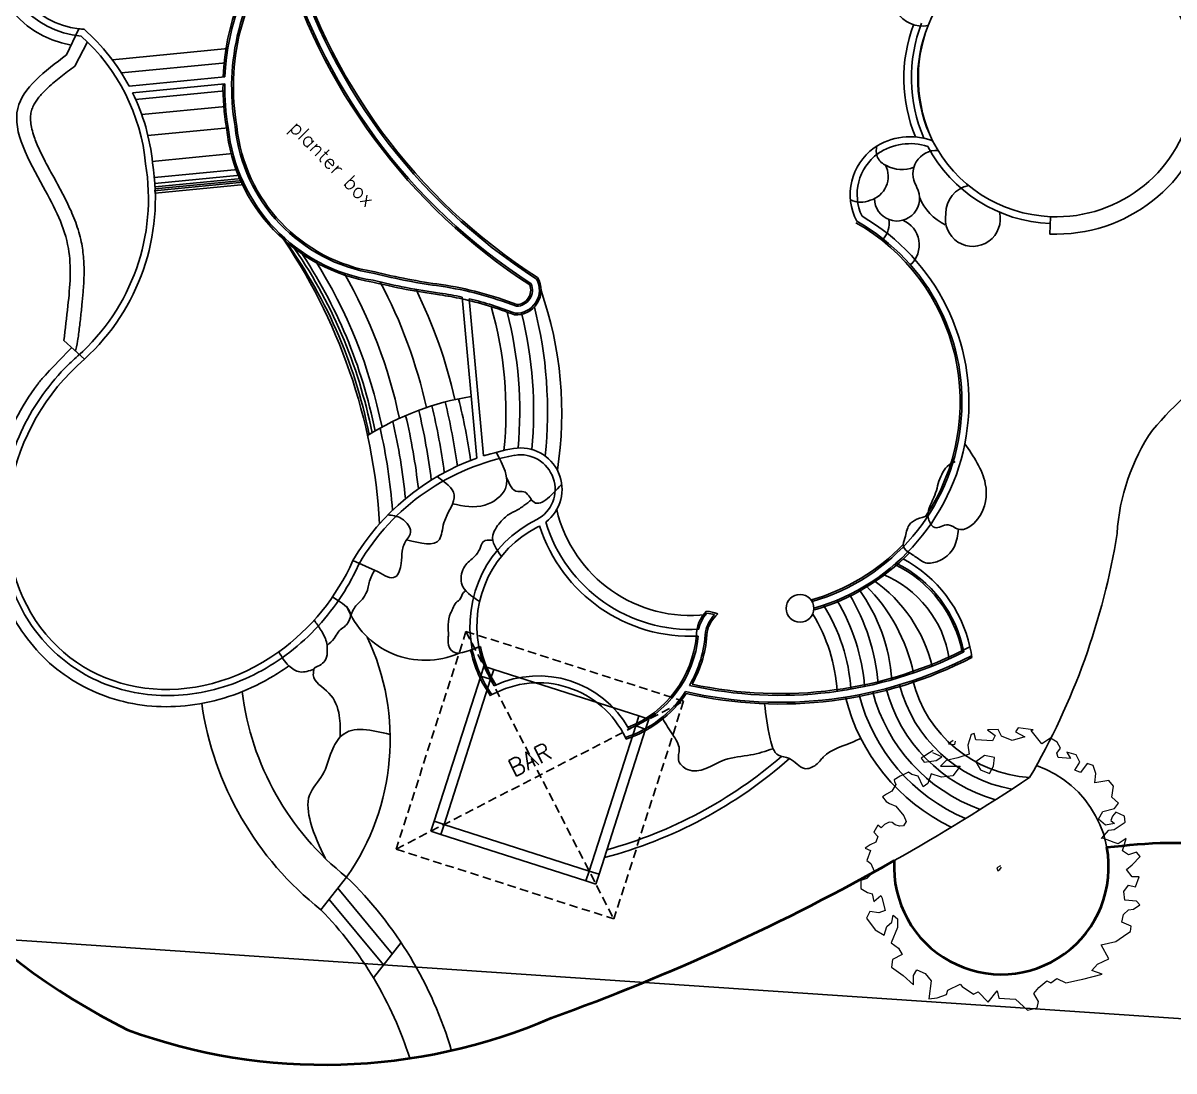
# Model space of a CAD drawing. Extents: x 2080 to 102399, y 2071 to 93424.
# Drawn here: x 85427 to 86423, y 80895 to 81802 of the extents above; entities that cross this region are included whole.
import ezdxf

# ---------------------------------------------------------------- set-up
doc = ezdxf.new("R2010")
doc.units = 0
doc.header["$LTSCALE"] = 20
doc.header["$MEASUREMENT"] = 0
doc.linetypes.add('HIDDEN2', pattern=[0.1875, 0.125, -0.0625])
for name, color, linetype, lineweight in [('BUILDING', 4, 'Continuous', 40), ('Mango tree', 96, 'Continuous', 5), ('sappotta', 114, 'Continuous', 5)]:
    doc.layers.add(name, color=color, linetype=linetype, lineweight=lineweight)
for name, color, linetype in [('R.C.C Wall', 50, 'Continuous'), ('road', 2, 'Continuous'), ('Roof lilne', 31, 'Continuous'), ('TEXTS', 2, 'Continuous')]:
    doc.layers.add(name, color=color, linetype=linetype)
doc.styles.add('STYLE1', font='romans.shx')

# ---------------------------------------------------------------- blocks, each defined once
blk = doc.blocks.new('NEEM')
at = {"layer": 'sappotta', "linetype": 'Continuous'}
for p, q in [((0.0031, 1.1323), (-0.083, 1.1274)), ((-0.083, 1.1274), (-0.0227, 1.0834)), ((0.0298, 1.0769), (0.0031, 1.1323)), ((0.1622, 1.1437), (0.1418, 1.1119)), ((0.1418, 1.1119), (0.2162, 1.072)), ((0.2828, 1.1298), (0.1622, 1.1437)), ((0.2671, 1.1233), (0.2828, 1.1298)), ((0.3509, 1.0158), (0.2671, 1.1233)), ((-0.3588, 1.0435), (-0.3956, 1.0158)), ((-0.3956, 1.0158), (-0.3455, 1.0109)), ((-0.3455, 1.0109), (-0.34, 1.0386)), ((-0.2131, 1.0923), (-0.2421, 1.0068)), ((-0.1911, 1.0989), (-0.2131, 1.0923)), ((-0.177, 1.0484), (-0.1911, 1.0989)), ((-0.0431, 1.0394), (-0.177, 1.0484)), ((-0.0227, 1.0834), (-0.0431, 1.0394)), ((0.1144, 1.0427), (0.0298, 1.0769)), ((0.2162, 1.072), (0.1144, 1.0427)), ((0.4207, 1.063), (0.3509, 1.0158)), ((0.4731, 1.0296), (0.4207, 1.063)), ((0.5006, 0.9816), (0.4731, 1.0296)), ((-0.517, 0.9628), (-0.6142, 0.9009)), ((-0.5209, 0.9449), (-0.5209, 0.9449)), ((-0.4489, 0.9131), (-0.5209, 0.9449)), ((-0.2303, 0.9351), (-0.3196, 0.9058)), ((-0.2421, 1.0068), (-0.2303, 0.9351)), ((-0.1081, 0.9221), (-0.177, 0.8716)), ((-0.0274, 0.9083), (-0.1081, 0.9221)), ((0.4716, 0.9417), (0.5006, 0.9816)), ((0.4825, 0.9083), (0.4716, 0.9417)), ((0.5515, 0.9498), (0.5813, 0.9001)), ((0.6267, 0.9278), (0.5515, 0.9498)), ((0.6541, 0.87), (0.6267, 0.9278)), ((-0.6142, 0.9009), (-0.5891, 0.87)), ((-0.5891, 0.87), (-0.4935, 0.8838)), ((-0.4935, 0.8838), (-0.4489, 0.9131)), ((-0.4152, 0.8838), (-0.459, 0.839)), ((-0.459, 0.839), (-0.3032, 0.8374)), ((-0.3196, 0.9058), (-0.4152, 0.8838)), ((-0.3032, 0.8374), (-0.3611, 0.7616)), ((-0.177, 0.8716), (-0.1394, 0.8089)), ((-0.0674, 0.7796), (-0.0345, 0.839)), ((-0.0345, 0.839), (-0.0274, 0.9083)), ((0.5813, 0.9001), (0.4825, 0.9083)), ((0.6157, 0.8064), (0.6541, 0.87)), ((0.7152, 0.8602), (0.6604, 0.7877)), ((0.7622, 0.8439), (0.7152, 0.8602)), ((0.7826, 0.7787), (0.7622, 0.8439)), ((-0.7826, 0.7567), (-0.8304, 0.7291)), ((-0.7489, 0.7739), (-0.7826, 0.7567)), ((-0.7168, 0.7893), (-0.7489, 0.7739)), ((-0.6886, 0.7722), (-0.7168, 0.7893)), ((-0.6384, 0.7576), (-0.6886, 0.7722)), ((-0.5985, 0.672), (-0.6384, 0.7576)), ((-0.5335, 0.7763), (-0.5617, 0.6989)), ((-0.452, 0.7502), (-0.5335, 0.7763)), ((-0.3611, 0.7616), (-0.452, 0.7502)), ((-0.1394, 0.8089), (-0.0674, 0.7796)), ((0.6604, 0.7877), (0.6157, 0.8064)), ((0.7755, 0.7038), (0.7826, 0.7787)), ((-0.8178, 0.6924), (-0.8499, 0.6378)), ((-0.8304, 0.7291), (-0.8264, 0.7144)), ((-0.8264, 0.7144), (-0.8178, 0.6924)), ((-0.5617, 0.6989), (-0.5985, 0.672)), ((0.8883, 0.7225), (0.7755, 0.7038)), ((0.9236, 0.6785), (0.8883, 0.7225)), ((0.9126, 0.5906), (0.9236, 0.6785)), ((-0.8922, 0.6126), (-0.9228, 0.5938)), ((-0.9228, 0.5938), (-0.8946, 0.5547)), ((-0.8946, 0.5547), (-0.868, 0.5401)), ((-0.8499, 0.6378), (-0.8922, 0.6126)), ((0.9643, 0.5409), (0.9126, 0.5906)), ((-0.868, 0.5401), (-0.8178, 0.5173)), ((-0.8178, 0.5173), (-0.752, 0.4399)), ((0.8037, 0.4146), (0.8398, 0.4749)), ((0.8398, 0.4749), (0.9338, 0.5002)), ((0.9424, 0.4708), (0.9165, 0.4374)), ((0.9338, 0.5002), (0.9643, 0.5409)), ((1.0137, 0.4391), (0.9424, 0.4708)), ((-0.9079, 0.3723), (-0.9345, 0.3454)), ((-0.8695, 0.3894), (-0.9079, 0.3723)), ((-0.846, 0.3861), (-0.8695, 0.3894)), ((-0.821, 0.3674), (-0.846, 0.3861)), ((-0.7348, 0.3943), (-0.7567, 0.3609)), ((-0.752, 0.4399), (-0.7348, 0.3943)), ((0.8601, 0.3666), (0.8037, 0.4146)), ((0.933, 0.378), (0.8601, 0.3666)), ((0.9165, 0.4374), (0.904, 0.404)), ((0.904, 0.404), (0.933, 0.378)), ((0.9298, 0.3315), (1.0176, 0.3886)), ((1.0176, 0.3886), (1.0137, 0.4391)), ((-0.9604, 0.3657), (-0.9941, 0.3095)), ((-0.9941, 0.3095), (-0.9612, 0.2745)), ((-0.9345, 0.3454), (-0.9604, 0.3657)), ((-0.7881, 0.3592), (-0.821, 0.3674)), ((-0.7567, 0.3609), (-0.7881, 0.3592)), ((0.8288, 0.259), (0.8875, 0.3258)), ((0.8875, 0.3258), (0.9298, 0.3315)), ((-1.0231, 0.2077), (-1.0622, 0.1825)), ((-0.9776, 0.2289), (-1.0231, 0.2077)), ((-0.9612, 0.2745), (-0.9776, 0.2289)), ((0.8382, 0.2623), (0.8288, 0.259)), ((0.9306, 0.2281), (0.8382, 0.2623)), ((0.962, 0.2175), (0.9306, 0.2281)), ((1.0254, 0.259), (0.962, 0.2175)), ((0.9964, 0.1597), (1.0254, 0.259)), ((-1.0622, 0.1825), (-1.0199, 0.1621)), ((-1.0199, 0.1621), (-1.0489, 0.0839)), ((1.0458, 0.1287), (0.9964, 0.1597)), ((1.1092, 0.1491), (1.0458, 0.1287)), ((1.074, 0.0489), (1.1374, 0.114)), ((1.1374, 0.114), (1.1092, 0.1491)), ((-1.0489, 0.0839), (-1.0168, 0.0595)), ((-1.0168, 0.0595), (-0.991, -0.0024)), ((0.0196, 0.0407), (-0.0094, 0.0244)), ((-0.0094, 0.0244), (0, 0)), ((0, 0), (0.0141, 0.0114)), ((0.0141, 0.0114), (0.0274, 0.031)), ((1.0286, 0.0106), (1.074, 0.0489)), ((1.074, -0.0472), (1.0286, 0.0106)), ((-1.0975, -0.0774), (-1.0983, -0.1401)), ((-1.0481, -0.0619), (-1.0975, -0.0774)), ((-0.991, -0.0024), (-1.0481, -0.0619)), ((1.1288, -0.0472), (1.074, -0.0472)), ((1.0998, -0.1287), (1.1288, -0.0472)), ((-1.0983, -0.1401), (-1.0442, -0.1727)), ((-1.0442, -0.1727), (-1.0066, -0.1849)), ((1.0074, -0.1662), (1.0458, -0.114)), ((1.016, -0.2338), (1.0074, -0.1662)), ((1.0458, -0.114), (1.0998, -0.1287)), ((-1.0066, -0.1849), (-0.9917, -0.2436)), ((-0.9917, -0.2436), (-0.9369, -0.1979)), ((-0.9369, -0.1979), (-0.9298, -0.2134)), ((-0.9298, -0.2134), (-0.9024, -0.3177)), ((1.11, -0.2427), (1.016, -0.2338)), ((1.0834, -0.3063), (1.1367, -0.2729)), ((1.1367, -0.2729), (1.11, -0.2427)), ((-1.0246, -0.325), (-1.0521, -0.378)), ((-0.9526, -0.3364), (-1.0246, -0.325)), ((-0.9024, -0.3177), (-0.9526, -0.3364)), ((-0.8484, -0.4114), (-0.8374, -0.3552)), ((-0.8374, -0.3552), (-0.8029, -0.3828)), ((0.9917, -0.4105), (1.0043, -0.3495)), ((1.0043, -0.3495), (1.045, -0.3112)), ((1.045, -0.3112), (1.0834, -0.3063)), ((-1.0521, -0.378), (-0.9816, -0.4708)), ((-0.9103, -0.5156), (-0.8883, -0.4456)), ((-0.8883, -0.4456), (-0.8484, -0.4114)), ((-0.8029, -0.4521), (-0.8531, -0.5759)), ((-0.8029, -0.3828), (-0.8029, -0.4521)), ((1.0662, -0.4431), (0.9917, -0.4105)), ((1.0615, -0.4839), (1.0662, -0.4431)), ((-0.9816, -0.4708), (-0.9103, -0.5156)), ((0.9432, -0.5653), (1.0317, -0.5026)), ((1.0317, -0.5026), (1.0615, -0.4839)), ((-0.8531, -0.5759), (-0.7967, -0.6191)), ((-0.7967, -0.6191), (-0.7661, -0.668)), ((0.8264, -0.5914), (0.9432, -0.5653)), ((0.8868, -0.7038), (0.8264, -0.5914)), ((-0.8445, -0.7103), (-0.8523, -0.7698)), ((-0.7661, -0.668), (-0.8445, -0.7103)), ((0.7975, -0.747), (0.8868, -0.7038)), ((-0.8523, -0.7698), (-0.7575, -0.8382)), ((-0.676, -0.8358), (-0.6486, -0.791)), ((-0.6486, -0.791), (-0.582, -0.8203)), ((-0.582, -0.8203), (-0.5343, -0.8806)), ((0.68, -0.8667), (0.8343, -0.8276)), ((0.7512, -0.7967), (0.7975, -0.747)), ((0.8343, -0.8276), (0.7512, -0.7967)), ((-0.7575, -0.8382), (-0.6753, -0.9123)), ((-0.6753, -0.9123), (-0.676, -0.8358)), ((-0.5343, -0.8806), (-0.5538, -1.0247)), ((-0.4011, -0.9547), (-0.3016, -0.9074)), ((-0.3016, -0.9074), (-0.2859, -0.9262)), ((0.3267, -0.9319), (0.3909, -0.8789)), ((0.3909, -0.8789), (0.423, -0.8968)), ((0.423, -0.8968), (0.47, -0.8602)), ((0.47, -0.8602), (0.5429, -0.896)), ((0.5429, -0.896), (0.6518, -0.8708)), ((0.6518, -0.8708), (0.68, -0.8667)), ((-0.4857, -1.015), (-0.4128, -0.9881)), ((-0.4128, -0.9881), (-0.4011, -0.9547)), ((-0.2859, -0.9262), (-0.1966, -0.9856)), ((-0.1966, -0.9856), (-0.1575, -0.9685)), ((-0.1575, -0.9685), (-0.0783, -1.0492)), ((-0.0783, -1.0492), (-0.0063, -0.9604)), ((-0.0063, -0.9604), (0.0063, -1.0174)), ((0.2867, -0.9824), (0.3267, -0.9319)), ((0.3235, -1.0459), (0.2867, -0.9824)), ((-0.5538, -1.0247), (-0.4857, -1.015)), ((0.0063, -1.0174), (0.1394, -1.0255)), ((0.1394, -1.0255), (0.2358, -1.1152)), ((0.2358, -1.1152), (0.3141, -1.0964)), ((0.3141, -1.0964), (0.3235, -1.0459))]:
    blk.add_line(p, q, dxfattribs=at)

msp = doc.modelspace()

# ---------------------------------------------------------------- linework, layer by layer
at = {"color": 2, "ltscale": 0.5}
for p, q in [((85474.93, 81797.409, 0.504), (85464.453, 81774.814, 0.504)), ((85480.1, 81511.481, 0.504), (85462.145, 81527.603, 0.504))]:
    msp.add_line(p, q, dxfattribs=at)
at = {"linetype": 'Continuous', "ltscale": 0.5}
for p, q in [((85471.645, 81765.208, 0.504), (85482.549, 81786.064, 0.504)), ((85604.001, 81780.23, 0.504), (85504.127, 81770.503, 0.504)), ((85602.394, 81768.017, 0.504), (85511.943, 81759.207, 0.504)), ((85601.374, 81743.804, 0.504), (85524.262, 81736.293, 0.504)), ((85618.389, 81662.571, 0.504), (85541.274, 81655.06, 0.504)), ((85734.259, 81327.195, 0.504), (85712.325, 81336.937, 0.504)), ((85834.247, 81242.757, 0.504), (85959.948, 81202.425, 0.504)), ((85823.052, 81236.897, 0.504), (85782.724, 81111.208, 0.504)), ((85791.294, 81108.459, 0.504), (85831.622, 81234.147, 0.504)), ((85916.895, 81068.158, 0.504), (85957.199, 81193.855, 0.504)), ((85965.761, 81191.08, 0.504), (85925.457, 81065.384, 0.504)), ((85788.42, 81099.929, 0.504), (85914.121, 81059.597, 0.504)), ((85791.169, 81108.499, 0.504), (85916.895, 81068.158, 0.504))]:
    msp.add_line(p, q, dxfattribs=at)
at = {"color": 8, "linetype": 'Continuous', "ltscale": 0.5}
for p, q in [((85602.053, 81730.167, 0.504), (85529.529, 81723.104, 0.504)), ((85604.406, 81711.697, 0.504), (85534.884, 81704.926, 0.504)), ((85608.503, 81689.39, 0.504), (85538.699, 81682.591, 0.504)), ((85612.837, 81675.654, 0.504), (85540.474, 81668.606, 0.504)), ((85614.741, 81670.764, 0.504), (85540.886, 81663.57, 0.504)), ((85615.932, 81667.941, 0.504), (85541.063, 81660.649, 0.504)), ((85617.424, 81664.614, 0.504), (85540.244, 81657.097, 0.504)), ((85616.724, 81666.148, 0.504), (85541.152, 81658.788, 0.504))]:
    msp.add_line(p, q, dxfattribs=at)
at = {"color": 13, "ltscale": 0.5}
msp.add_line((86316.318, 81634.729, 0.504), (86315.687, 81619.743, 0.504), dxfattribs=at)
at = {"ltscale": 0.5}
for p, q in [((85831.573, 81219.992, 0.504), (85832.793, 81220.865, 0.504)), ((85948.301, 81183.776, 0.504), (85948.78, 81182.355, 0.504)), ((85706.921, 81062.913, 0.504), (85684.628, 81034.646, 0.504)), ((85699.361, 81053.262, 0.504), (85746.41, 80996.566, 0.504)), ((85691.789, 81043.596, 0.504), (85738.838, 80986.9, 0.504)), ((85754.012, 81006.272, 0.504), (85730.107, 80975.753, 0.504))]:
    msp.add_line(p, q, dxfattribs=at)
at = {"ltscale": 0.5, "elevation": 0.504}
for points in [[(85782.734, 82113.631, 0.0364352), (85744.82, 82096.669, 0.1617789), (85674.887, 82026.142, 0.1662872), (85647.129, 81879.07, 0.1629248), (85600.056, 81755.942)], [(85655.054, 81888.157, 0.0146688), (85656.833, 81875.242, 0.1859052), (85872.207, 81582.022)], [(85865.508, 81575.631, -0.1821027), (85649.592, 81867.689, 0.2090771), (85611.824, 81713.067, 0.3412403), (85731.406, 81587.005, 0.0287013), (85788.689, 81576.003, -0.0562512), (85854.175, 81558.645, -0.0562512)], [(85599.888, 81749.853, 0.0460137), (85602.904, 81711.836, 0.3398629), (85729.607, 81578.177, 0.0284693), (85787.437, 81567.091, -0.0166418), (85806.623, 81563.595, -0.0166418)], [(85806.623, 81563.595, -0.0407097), (85852.207, 81549.75, -0.035346)], [(86018.488, 81293.203, 0.199826), (86009.819, 81271.672, 0.135192)], [(86028.263, 81290.762, 0.1624213), (86019.069, 81275.072, 0.1416742)]]:
    msp.add_lwpolyline(points, format="xyb", dxfattribs=at)
msp.add_lwpolyline([(85814.324, 81259.477), (85822.866, 81262.674)], dxfattribs=at)
at = {"linetype": 'Continuous', "ltscale": 0.5, "elevation": 0.504}
for points in [[(85823.052, 81236.897), (85831.622, 81234.147), (85834.372, 81242.717), (85825.802, 81245.467)], [(85965.761, 81191.08), (85957.199, 81193.855), (85959.973, 81202.417), (85968.535, 81199.642)], [(85779.975, 81102.639), (85788.544, 81099.889), (85791.294, 81108.459), (85782.724, 81111.208)], [(85922.683, 81056.822), (85914.121, 81059.597), (85916.895, 81068.158), (85925.457, 81065.384)]]:
    msp.add_lwpolyline(points, close=True, dxfattribs=at)
at = {"ltscale": 0.5}
msp.add_lwpolyline([(84488.225, 81071.259), (86624.09, 80927.063), (86257.87, 79191.779), (84124.83, 79397.719), (84488.225, 81071.259)], dxfattribs=at)
msp.add_circle((86099.53, 81295.593, 0.504), 12, dxfattribs=at)
at = {"color": 13, "ltscale": 0.5}
for centre, radius, start, end in [((85483.598, 81868.886, 0.504), 87, 85.003045, 259.910052), ((85483.598, 81868.886, 0.504), 72, 86.831229, 263.08576), ((86321.366, 81754.623, 0.504), 135, 267.589259, 69.818258), ((86321.366, 81754.623, 0.504), 120, 267.589259, 74.667131)]:
    msp.add_arc(centre, radius, start, end, dxfattribs=at)
at = {"ltscale": 0.5}
for centre, radius, start, end in [((86205.705, 81826.783, 0.504), 26.977, 148.141528, 279.942315), ((86321.366, 81754.623, 0.504), 132, 159.432375, 202.655486), ((86321.366, 81754.623, 0.504), 120, 157.672465, 206.831229), ((85248.14, 81341.384, 0.504), 488.1, 3.233526, 34.886161), ((85853.865, 81571.056, 0.504), 21.37, 265.549988, 30.875101), ((85853.713, 81571.227, 0.504), 12.59, 272.105224, 20.472267), ((85852.819, 81242.357, 0.504), 239.711, 99.135074, 122.202874), ((85248.14, 81341.384, 0.504), 548.1, 7.531426, 13.674964), ((85248.14, 81341.384, 0.504), 560.1, 7.949257, 13.726374), ((85248.14, 81341.384, 0.504), 572.1, 8.267613, 13.726374), ((85248.14, 81341.384, 0.504), 524.1, 6.337203, 13.365534), ((85248.14, 81341.384, 0.504), 536.1, 7.000251, 13.556561), ((85248.14, 81341.384, 0.504), 500.1, 4.501411, 12.736452), ((85248.14, 81341.384, 0.504), 512.1, 5.516657, 13.094993), ((86059.724, 81474.302, 0.504), 178.5, 286.217451, 316.312615), ((86059.724, 81474.302, 0.504), 187.5, 286.171994, 315.852513), ((86134.676, 81237.285, 0.504), 107.184, 10.709059, 64.099764), ((86090.993, 81216.302, 0.504), 126.235, 13.391429, 55.067555), ((86134.676, 81237.285, 0.504), 95.184, 8.819871, 67.562395), ((86028.583, 81223.45, 0.504), 150.747, 3.907891, 35.974101), ((86050.616, 81208.661, 0.504), 150.282, 11.870078, 45.257003), ((85987.896, 81215.163, 0.504), 167.983, 4.353, 31.378274), ((85987.896, 81215.163, 0.504), 179.983, 4.924191, 30.917488), ((86013.584, 81252.778, 0.504), 40.722, 68.872185, 83.083613), ((85987.896, 81215.163, 0.504), 143.983, 3.416002, 31.637254), ((85987.896, 81215.163, 0.504), 155.983, 3.845351, 32.206371), ((85536.836, 81182.256, 0.504), 207.778, 324.943976, 25.206525), ((85915.726, 81280.434, 0.504), 94.5, 291.681763, 354.679728), ((85915.726, 81280.434, 0.504), 103.5, 330.798505, 357.160403), ((85915.864, 81280.326, 0.504), 103.659, 191.603269, 215.594592), ((85915.864, 81280.326, 0.504), 94.659, 190.747818, 212.532843), ((86081.879, 81577.082, 0.504), 355.324, 257.681602, 297.620227), ((86134.676, 81237.285, 0.504), 114.684, 7.865783, 12.573405), ((86081.879, 81577.082, 0.504), 364.324, 257.180516, 297.177185), ((86305.258, 81260.58, 0.504), 123.639, 194.605211, 259.558177), ((86305.258, 81260.58, 0.504), 111.639, 194.287039, 266.432768), ((85857.133, 81253.384, 0.504), 242.575, 187.080563, 231.739453), ((85915.726, 81280.434, 0.504), 103.5, 288.62451, 325.518664), ((86305.258, 81260.58, 0.504), 159.639, 194.41671, 246.984787), ((86305.258, 81260.58, 0.504), 147.639, 194.623531, 250.330411), ((86305.258, 81260.58, 0.504), 135.639, 194.69903, 254.408393), ((85857.133, 81253.384, 0.504), 278.575, 188.278039, 231.739453), ((86305.258, 81260.58, 0.504), 171.639, 194.105631, 244.169822), ((86273.824, 81071.625, -0.504), 92.94, 176.598417, 70.924883), ((85466.244, 80814.919, 0.504), 345.581, 16.364701, 45.85781), ((85453.181, 80808.926, 0.504), 323.291, 17.47069, 44.282258)]:
    msp.add_arc(centre, radius, start, end, dxfattribs=at)
at = {"linetype": 'Continuous', "ltscale": 0.5}
for centre, radius, start, end in [((86178.527, 81691.509, 0.504), 13.092, 159.755133, 250.973889), ((86217.601, 81671.855, 0.504), 20.326, 86.283436, 211.598811), ((86154.22, 81669.661, 0.504), 21.606, 286.089574, 26.862957), ((86187.764, 81702.057, 0.504), 26.607, 239.497784, 292.822401), ((86183.477, 81650.487, 0.504), 19.506, 180.311543, 29.259087), ((86244.827, 81668.332, 0.504), 45.105, 189.091373, 190.61813), ((86249.701, 81638.136, 0.504), 23.846, 100.052099, 181.607237), ((86152.093, 81667.047, 0.504), 19.878, 243.378205, 294.094198), ((86244.827, 81668.332, 0.504), 45.105, 201.81803, 244.340999), ((86249.135, 81632.763, 0.504), 23.742, 168.571931, 14.325395), ((86157.228, 81628.702, 0.504), 19.5, 316.991302, 10.675407), ((86179.699, 81610.338, 0.504), 23.019, 311.506897, 67.64261), ((86741.589, 81154.018, 0.504), 448.537, 115.820851, 138.706753), ((86552.296, 81349.645, 0.504), 178.584, 145.804417, 176.498727), ((85770.325, 81457.575, 0.504), 611.467, 329.70911, 350.870069), ((85774.876, 81323.02, 0.504), 72.369, 200.843498, 293.956251), ((85829.532, 81460.341, 0.504), 393.634, 284.797499, 311.497399), ((85829.532, 81460.341, 0.504), 387.634, 285.365941, 310.914298), ((85234.254, 82750.242, 0.504), 1922.418, 299.505118, 303.607428)]:
    msp.add_arc(centre, radius, start, end, dxfattribs=at)
at = {"color": 8, "ltscale": 0.5}
for centre, start, end in [((85303.951, 81362.795, 0.504), 11.147794, 36.545516), ((85306.538, 81363.806, 0.504), 11.21702, 35.068025), ((85309.29, 81364.844, 0.504), 11.289726, 34.00511), ((85315.506, 81367.048, 0.504), 11.450727, 32.322459), ((85331.153, 81371.767, 0.504), 11.839552, 29.81628), ((85355.407, 81376.863, 0.504), 12.411026, 27.864835), ((85380.493, 81381.929, 0.504), 12.661868, 26.15525)]:
    msp.add_arc(centre, 430.623, start, end, dxfattribs=at)
at = {"color": 0, "ltscale": 0.5}
for centre, radius, start, end in [((85570.41, 81464.623, 0.504), 322.78, 351.198808, 19.200864), ((85516.439, 81466.278, 0.504), 328.426, 354.067305, 16.008307), ((85516.439, 81466.278, 0.504), 340.426, 354.637389, 14.61528), ((85516.439, 81466.278, 0.504), 352.426, 354.613492, 13.783335), ((85516.439, 81466.278, 0.504), 364.426, 353.905587, 14.335169), ((86004.695, 81408.445, 0.504), 119.072, 193.267452, 276.603099), ((86004.695, 81408.445, 0.504), 131.072, 196.94994, 273.123993)]:
    msp.add_arc(centre, radius, start, end, dxfattribs=at)
at = {"color": 13, "ltscale": 0.5, "extrusion": (0, 0, -1)}
msp.add_ellipse((85570.738, 81389.899, 0.504), major_axis=(99.533, 139.566), ratio=0.8749062, start_param=1.9434978, end_param=4.9862408, dxfattribs=at)
at = {"linetype": 'Continuous', "ltscale": 0.5}
for points in [[(85464.453, 81774.814, 0.504), (85422.171, 81728.421, 0.504), (85444.133, 81660.7, 0.504), (85466.033, 81607.28, 0.504), (85465.637, 81557.549, 0.504), (85462.145, 81527.603, 0.504)], [(86242.181, 81438.17, 0.504), (86259.936, 81403.542, 0.504), (86253.594, 81373.251, 0.504), (86236.361, 81364.193, 0.504), (86227.639, 81367.958, 0.504), (86216.135, 81365.554, 0.504), (86211.522, 81370.801, 0.504), (86210.281, 81375.648, 0.504), (86216.194, 81393.732, 0.504), (86221.28, 81409.697, 0.504), (86231.93, 81421.906, 0.504), (86233.869, 81422.678, 0.504)], [(85798.647, 81386.14, 0.504), (85826.614, 81384.976, 0.504), (85844.477, 81399.4, 0.504), (85836.403, 81430.725, 0.504)], [(85758.735, 81354.897, 0.504), (85787.306, 81355.215, 0.504), (85791.186, 81369.75, 0.504), (85800.042, 81393.986, 0.504), (85785.264, 81409.738, 0.504)], [(85845.455, 81408.631, 0.504), (85855.244, 81396.764, 0.504), (85860.264, 81396.609, 0.504), (85868.009, 81388.403, 0.504), (85893.154, 81403.119, 0.504)], [(85840.932, 81340.59, 0.504), (85833.541, 81358.845, 0.504), (85836.737, 81365.85, 0.504), (85840.837, 81371.067, 0.504), (85848.338, 81377.555, 0.504), (85852.273, 81379.546, 0.504), (85860.497, 81384.603, 0.504), (85867.009, 81389.574, 0.504)], [(85734.259, 81327.195, 0.504), (85748.907, 81322.771, 0.504), (85754.234, 81334.445, 0.504), (85755.082, 81345.202, 0.504), (85758.982, 81355.257, 0.504), (85762.009, 81359.931, 0.504), (85754.276, 81373.354, 0.504), (85742.557, 81376.532, 0.504)], [(86236.775, 81364.077, 0.504), (86233.123, 81349.219, 0.504), (86224.144, 81338.952, 0.504), (86213.815, 81334.933, 0.504), (86208.039, 81335.025, 0.504), (86202.973, 81337.887, 0.504), (86194.767, 81343.38, 0.504), (86188.96, 81349.01, 0.504), (86190.257, 81356.468, 0.504), (86193.938, 81367.672, 0.504), (86210.281, 81375.648, 0.504)], [(85822.092, 81301.618, 0.504), (85806.476, 81317.316, 0.504), (85806.441, 81325.381, 0.504), (85809.279, 81332.204, 0.504), (85817.668, 81340.489, 0.504), (85822.122, 81346.783, 0.504), (85825.141, 81353.249, 0.504), (85833.526, 81354.66, 0.504)], [(85710.215, 81288.983, 0.504), (85715.927, 81298.995, 0.504), (85720.527, 81303.547, 0.504), (85722.909, 81307.199, 0.504), (85725.371, 81312.895, 0.504), (85726.415, 81317.874, 0.504), (85731.166, 81328.569, 0.504)], [(85821.392, 81262.394, 0.504), (85797.125, 81259.654, 0.504), (85794.707, 81268.361, 0.504), (85795.01, 81271.691, 0.504), (85794.808, 81281.519, 0.504), (85796.984, 81291.358, 0.504), (85798.869, 81295.489, 0.504), (85801.859, 81300.577, 0.504), (85805.333, 81303.923, 0.504), (85808.164, 81309.326, 0.504), (85809.98, 81310.901, 0.504)], [(85689.988, 81263.356, 0.504), (85696.055, 81269.565, 0.504), (85699.636, 81274.989, 0.504), (85703.586, 81278.792, 0.504), (85706.819, 81281.331, 0.504), (85708.788, 81284.584, 0.504), (85710.298, 81290.355, 0.504), (85699.746, 81302.173, 0.504), (85694.783, 81305.585, 0.504)], [(85678.755, 81243.913, 0.504), (85688.924, 81251.509, 0.504), (85690.149, 81259.805, 0.504), (85689.766, 81265.029, 0.504), (85684.847, 81276.538, 0.504), (85678.774, 81285.306, 0.504)], [(85678.647, 81243.041, 0.504), (85666.438, 81240.587, 0.504), (85656.923, 81245.827, 0.504), (85648.219, 81257.975, 0.504)], [(86068.762, 81212.994, 0.504), (86073.65, 81182.512, 0.504), (86080.776, 81168.424, 0.504), (86090.348, 81165.515, 0.504), (86103.431, 81156.883, 0.504), (86113.306, 81160.108, 0.504), (86119.633, 81166.847, 0.504), (86146.416, 81180.394, 0.504), (86152.097, 81183.108, 0.504)], [(86076.185, 81174.019, 0.504), (86056.758, 81168.66, 0.504), (86034.173, 81164.313, 0.504), (86002.07, 81156.036, 0.504), (85994.262, 81164.472, 0.504), (85994.928, 81173.655, 0.504), (85989.351, 81186.051, 0.504), (85980.645, 81199.825, 0.504)], [(85688.556, 81078.957, 0.504), (85675.695, 81110.493, 0.504), (85674.86, 81133.893, 0.504), (85686.122, 81151.501, 0.504), (85694.079, 81172.018, 0.504), (85702.798, 81185.591, 0.504), (85744.572, 81186.43, 0.504)]]:
    msp.add_spline(points, degree=3, dxfattribs=at)
for points, knots in [([(85471.645, 81765.208, 0.504), (85467.414, 81762.04, 0.504), (85463.26, 81758.928, 0.504), (85455.443, 81752.766, 0.504), (85451.781, 81749.713, 0.504), (85446.02, 81744.36, 0.504), (85443.756, 81742.044, 0.504), (85439.871, 81737.51, 0.504), (85438.252, 81735.294, 0.504), (85436.099, 81731.665, 0.504), (85435.383, 81730.211, 0.504), (85434.564, 81728.118, 0.504), (85434.336, 81727.448, 0.504), (85433.921, 81726.019, 0.504), (85433.746, 81725.269, 0.504), (85433.47, 81723.694, 0.504), (85433.37, 81722.878, 0.504), (85433.19, 81720.373, 0.504), (85433.221, 81718.59, 0.504), (85433.599, 81714.77, 0.504), (85433.947, 81712.734, 0.504), (85434.951, 81708.457, 0.504), (85435.606, 81706.216, 0.504), (85437.619, 81700.32, 0.504), (85439.166, 81696.562, 0.504), (85442.708, 81688.849, 0.504), (85444.703, 81684.895, 0.504), (85448.915, 81676.913, 0.504), (85451.131, 81672.885, 0.504), (85454.412, 81666.914, 0.504), (85455.48, 81664.968, 0.504), (85457.59, 81661.091, 0.504), (85458.632, 81659.157, 0.504), (85461.709, 81653.354, 0.504), (85463.692, 81649.485, 0.504), (85468.056, 81640.381, 0.504), (85470.35, 81635.115, 0.504), (85474.307, 81624.278, 0.504), (85475.968, 81618.706, 0.504), (85477.67, 81610.534, 0.504), (85478.089, 81608.099, 0.504), (85478.754, 81603.239, 0.504), (85479.005, 81600.807, 0.504), (85479.551, 81593.517, 0.504), (85479.641, 81588.667, 0.504), (85479.459, 81579.04, 0.504), (85479.187, 81574.263, 0.504), (85478.522, 81565.753, 0.504), (85478.162, 81561.997, 0.504), (85477.56, 81556.161, 0.504), (85477.332, 81554.042, 0.504), (85476.868, 81549.816, 0.504), (85476.63, 81547.713, 0.504), (85475.907, 81541.427, 0.504), (85475.409, 81537.268, 0.504), (85474.624, 81530.796, 0.504), (85474.34, 81528.47, 0.504), (85472.248, 81518.531, 0.504)], [0, 0, 0, 0, 13.9448029, 13.9448029, 27.8896058, 27.8896058, 38.7082392, 38.7082392, 49.5268726, 49.5268726, 57.1150361, 57.1150361, 60.7516441, 60.7516441, 64.9378812, 64.9378812, 69.1241184, 69.1241184, 77.2903215, 77.2903215, 85.4565246, 85.4565246, 93.6227276, 93.6227276, 106.2368613, 106.2368613, 118.8509949, 118.8509949, 131.4651285, 131.4651285, 137.567584, 137.567584, 143.6700394, 143.6700394, 155.8749504, 155.8749504, 172.1093419, 172.1093419, 188.3437334, 188.3437334, 195.0589081, 195.0589081, 201.7740828, 201.7740828, 215.2044322, 215.2044322, 228.6347816, 228.6347816, 239.4603316, 239.4603316, 245.7254983, 245.7254983, 251.9906649, 251.9906649, 264.5209982, 264.5209982, 271.5793873, 271.5793873, 271.5793873, 271.5793873]), ([(85701.333, 81184.18, 0.504), (85701.407, 81190.412, 0.504), (85701.564, 81203.77, 0.504), (85694.605, 81223.406, 0.504), (85676.002, 81232.709, 0.504), (85678.556, 81241.95, 0.504), (85678.755, 81243.913, 0.504)], [0, 0, 0, 0, 18.6043185, 39.8777628, 60.8989381, 66.7258318, 66.7258318, 66.7258318, 66.7258318])]:
    msp.add_open_spline(points, degree=3, knots=knots, dxfattribs=at)
at = {"color": 13, "ltscale": 0.5}
msp.add_open_spline([(85656.923, 81245.827, 0.504), (85652.677, 81242.787, 0.504), (85648.325, 81239.92, 0.504), (85633.878, 81231.197, 0.504), (85623.411, 81226.09, 0.504), (85601.915, 81217.945, 0.504), (85590.887, 81214.908, 0.504), (85568.665, 81211.039, 0.504), (85557.472, 81210.209, 0.504), (85535.339, 81210.816, 0.504), (85524.4, 81212.255, 0.504), (85503.204, 81217.374, 0.504), (85492.948, 81221.054, 0.504), (85473.537, 81230.528, 0.504), (85464.383, 81236.32, 0.504), (85447.552, 81249.787, 0.504), (85439.876, 81257.459, 0.504), (85426.305, 81274.365, 0.504), (85420.41, 81283.597, 0.504), (85410.614, 81303.242, 0.504), (85406.712, 81313.654, 0.504), (85401.023, 81335.251, 0.504), (85399.236, 81346.435, 0.504), (85397.812, 81369.154, 0.504), (85398.175, 81380.69, 0.504), (85401.014, 81403.695, 0.504), (85403.49, 81415.164, 0.504), (85410.449, 81437.631, 0.504), (85414.932, 81448.628, 0.504), (85425.734, 81469.763, 0.504), (85432.055, 81479.901, 0.504), (85441.941, 81493.122, 0.504), (85444.822, 81496.722, 0.504), (85469.048, 81521.404, 0.504)], degree=3, knots=[1.941209, 1.941209, 1.941209, 1.941209, 2.0271449, 2.0271449, 2.2205903, 2.2205903, 2.4140358, 2.4140358, 2.6074812, 2.6074812, 2.8009267, 2.8009267, 2.9943722, 2.9943722, 3.1878176, 3.1878176, 3.3812631, 3.3812631, 3.5747086, 3.5747086, 3.768154, 3.768154, 3.9615995, 3.9615995, 4.155045, 4.155045, 4.3484904, 4.3484904, 4.5419359, 4.5419359, 4.7353813, 4.7353813, 4.8103128, 4.8103128, 4.8103128, 4.8103128], dxfattribs=at)
at = {"layer": 'BUILDING', "linetype": 'Continuous', "ltscale": 0.5}
for centre, radius, start, end in [((85777.969, 81454.083, 0.504), 584.773, 201.083963, 243.52909), ((86273.824, 81071.625, -0.504), 92.94, 176.598417, 10.633921), ((85687.684, 81396.706, 0.504), 496.252, 249.920705, 293.334902)]:
    msp.add_arc(centre, radius, start, end, dxfattribs=at)
at = {"layer": 'BUILDING', "linetype": 'Continuous', "ltscale": 0.25}
msp.add_arc((85234.254, 82750.242, 0.504), 1922.418, 289.762041, 299.505118, dxfattribs=at)
at = {"layer": 'BUILDING', "linetype": 'Continuous', "ltscale": 0.5}
for points, knots in [([(86365.168, 81088.775, -0.504), (86400.433, 81092.396, -0.502), (86464.362, 81098.96, -0.5), (86527.999, 81058.67, -0.51), (86552.694, 81030.196, -0.499), (86558.102, 81022.968, -0.496)], [0, 0, 0, 0, 103.3133854, 187.2860399, 213.9159874, 213.9159874, 213.9159874, 213.9159874]), ([(86576.713, 80992.244, -0.49), (86582.46, 80980.198, -0.489), (86600.334, 80928.457, -0.503), (86586.509, 80833.191, -0.727), (86513.55, 80749.164, 0.187), (86479.382, 80662.889, -0.031), (86476.554, 80590.948, 0.004), (86442.424, 80555.471, -0.001), (86418.925, 80552.246, 0), (86408.239, 80550.78)], [249.4075535, 249.4075535, 249.4075535, 249.4075535, 289.0162906, 411.234436, 514.1919597, 618.8761092, 684.4221087, 722.4819559, 754.2227862, 754.2227862, 754.2227862, 754.2227862])]:
    msp.add_open_spline(points, degree=3, knots=knots, dxfattribs=at)
at = {"layer": 'R.C.C Wall', "ltscale": 0.5}
for p, q in [((85601.554, 81755.878, 0.504), (85518.616, 81747.8, 0.504)), ((85601.388, 81749.834, 0.504), (85521.563, 81742.059, 0.504)), ((85819.618, 81425.613, 0.504), (85806.94, 81565.061, 0.504)), ((85825.465, 81427.575, 0.504), (85813.093, 81563.658, 0.504))]:
    msp.add_line(p, q, dxfattribs=at)
at = {"layer": 'R.C.C Wall', "ltscale": 0.5, "elevation": 0.504}
for points in [[(85871.409, 82124.998, 0.1077616), (85748.283, 82090.016, 0.1622777), (85681.513, 82022.623, 0.1726004), (85655.367, 81874.92, 0.1859432), (85871.398, 81580.759)], [(85648.709, 81878.628, 0.163749), (85601.554, 81755.878, 0.163749)], [(85650.232, 81870.963, 0.2129098), (85610.338, 81712.862, 0.3410002), (85731.107, 81585.534, 0.0286618), (85788.481, 81574.518, -0.0564934), (85853.911, 81557.138, -0.0564934)], [(85650.232, 81870.963, 0.1838413), (85866.726, 81576.63)], [(85656.833, 81875.242, 0.1859052), (85872.207, 81582.022)], [(85601.388, 81749.834, 0.0460754), (85604.39, 81712.041, 0.3400823), (85729.907, 81579.648, 0.0285071), (85787.645, 81568.576, -0.016651), (85806.94, 81565.061, -0.016651)], [(85813.093, 81563.658, -0.035346), (85852.758, 81551.145)], [(86018.755, 81291.302, 0.135192), (86011.838, 81277.568, 0.1585994)], [(86025.497, 81290.204, 0.1416742), (86017.601, 81275.381)]]:
    msp.add_lwpolyline(points, format="xyb", dxfattribs=at)
at = {"layer": 'R.C.C Wall', "ltscale": 0.5}
for centre, radius, start, end in [((85483.598, 81868.886, 0.504), 78, 87.007371, 265.261789), ((86321.366, 81754.623, 0.504), 120, 96.050408, 157.672465), ((85483.598, 81868.886, 0.504), 72, 263.08576, 266.831229), ((85362.231, 81663.885, 0.504), 177.477, 28.217864, 48.591939), ((86328.285, 81754.895, 0.504), 132.33, 158.978871, 203.230734), ((86328.285, 81754.895, 0.504), 126.33, 158.978871, 205.524823), ((85362.231, 81663.885, 0.504), 171.477, 5.545166, 47.917764), ((85362.231, 81663.885, 0.504), 177.477, 5.610085, 26.134255), ((86194.842, 81648.506, 0.504), 55.472, 69.482265, 124.28831), ((86194.842, 81648.506, 0.504), 49.472, 72.091009, 124.28831), ((86321.366, 81754.623, 0.504), 120, 206.831229, 267.589259), ((86192.837, 81653.943, 0.504), 49.871, 125.904251, 207.658231), ((86192.837, 81653.943, 0.504), 43.871, 125.904251, 205.444977), ((86321.366, 81754.623, 0.504), 126, 207.942556, 267.589259), ((85352.595, 81650.661, 0.504), 182.756, 311.658315, 9.382354), ((85352.595, 81650.661, 0.504), 188.756, 312.493014, 9.321377), ((86059.724, 81474.302, 0.504), 180, 286.217451, 60.388538), ((86059.724, 81474.302, 0.504), 186, 286.171994, 59.822789), ((86059.724, 81474.302, 0.504), 178.5, 326.230363, 60.388538), ((85853.698, 81571.227, 0.504), 20.104, 267.320397, 28.305341), ((85853.713, 81571.227, 0.504), 14.09, 270.806985, 22.544432), ((85886.841, 81235.028, 0.504), 196.093, 100.072994, 149.619707), ((85886.841, 81235.028, 0.504), 202.093, 100.072994, 107.680301), ((85857.612, 81398.719, 0.504), 35.813, 307.306299, 99.835452), ((85857.612, 81398.719, 0.504), 29.813, 298.252585, 99.835452), ((85886.841, 81235.028, 0.504), 202.093, 109.428758, 149.717105), ((85915.864, 81280.326, 0.504), 102.159, 115.598879, 191.458862), ((86004.695, 81408.445, 0.504), 131.072, 196.94994, 273.123993), ((85915.864, 81280.326, 0.504), 96.159, 116.875428, 190.747818), ((85857.612, 81398.719, 0.504), 35.813, 294.379832, 297.354536), ((86004.695, 81408.445, 0.504), 137.072, 197.638715, 272.767059), ((86134.676, 81237.285, 0.504), 108.684, 10.931494, 63.765269), ((86134.676, 81237.285, 0.504), 114.684, 12.573405, 61.804923), ((86018.118, 81266.151, 0.504), 25.159, 72.945656, 88.549403), ((85915.726, 81280.434, 0.504), 96, 291.681763, 354.679728), ((85915.726, 81280.434, 0.504), 102, 329.662179, 357.160403), ((85915.864, 81280.326, 0.504), 102.159, 191.458862, 215.594592), ((85915.864, 81280.326, 0.504), 96.159, 190.747818, 212.532843), ((86081.879, 81577.082, 0.504), 362.824, 257.018951, 297.258375), ((86081.879, 81577.082, 0.504), 356.824, 257.353713, 296.553035), ((85872.972, 81147.586, 0.504), 83.572, 25.661081, 118.736), ((85872.972, 81147.586, 0.504), 89.572, 29.157855, 115.228456), ((85915.726, 81280.434, 0.504), 102, 288.62451, 326.090368)]:
    msp.add_arc(centre, radius, start, end, dxfattribs=at)
at = {"layer": 'R.C.C Wall', "ltscale": 0.5, "extrusion": (0, 0, -1)}
msp.add_ellipse((85570.738, 81389.899, 0.504), major_axis=(99.533, 139.566), ratio=0.8749062, start_param=1.3407406, end_param=1.9434978, dxfattribs=at)
at = {"layer": 'R.C.C Wall', "ltscale": 0.5}
msp.add_open_spline([(85717.674, 81334.199, 0.504), (85715.15, 81328.509, 0.504), (85712.349, 81322.925, 0.504), (85703.816, 81307.746, 0.504), (85697.51, 81298.453, 0.504), (85683.455, 81281.072, 0.504), (85675.704, 81272.985, 0.504), (85659.033, 81258.305, 0.504), (85650.112, 81251.713, 0.504), (85631.412, 81240.262, 0.504), (85621.635, 81235.404, 0.504), (85601.569, 81227.603, 0.504), (85591.281, 81224.659, 0.504), (85570.561, 81220.803, 0.504), (85560.13, 81219.89, 0.504), (85539.503, 81220.138, 0.504), (85529.307, 81221.3, 0.504), (85509.528, 81225.667, 0.504), (85499.945, 81228.871, 0.504), (85481.75, 81237.21, 0.504), (85473.14, 81242.345, 0.504), (85457.217, 81254.354, 0.504), (85449.905, 81261.228, 0.504), (85436.852, 81276.453, 0.504), (85431.111, 81284.804, 0.504), (85421.406, 81302.669, 0.504), (85417.442, 81312.182, 0.504), (85411.428, 81332.017, 0.504), (85409.377, 81342.338, 0.504), (85407.253, 81363.411, 0.504), (85407.178, 81374.164, 0.504), (85409, 81395.714, 0.504), (85410.895, 81406.511, 0.504), (85416.58, 81427.767, 0.504), (85420.37, 81438.225, 0.504), (85429.706, 81458.432, 0.504), (85435.251, 81468.18, 0.504), (85447.899, 81486.622, 0.504), (85455.002, 81495.315, 0.504), (85466.393, 81507.081, 0.504), (85470.173, 81510.688, 0.504), (85474.081, 81514.13, 0.504)], degree=3, knots=[4.4813978, 4.4813978, 4.4813978, 4.4813978, 4.588167, 4.588167, 4.7789136, 4.7789136, 4.9696601, 4.9696601, 5.1604067, 5.1604067, 5.3511532, 5.3511532, 5.5418997, 5.5418997, 5.7326463, 5.7326463, 5.9233928, 5.9233928, 6.1141394, 6.1141394, 6.3048859, 6.3048859, 6.4956325, 6.4956325, 6.686379, 6.686379, 6.8771255, 6.8771255, 7.0678721, 7.0678721, 7.2586186, 7.2586186, 7.4493652, 7.4493652, 7.6401117, 7.6401117, 7.8308582, 7.8308582, 8.0216048, 8.0216048, 8.11105, 8.11105, 8.11105, 8.11105], dxfattribs=at)
at = {"layer": 'road', "linetype": 'Continuous', "ltscale": 0.5}
msp.add_arc((86585.225, 80503.814, 0.1), 2189.51, 110.931783, 161.107381, dxfattribs=at)
at = {"layer": 'Roof lilne', "linetype": 'HIDDEN2', "ltscale": 3}
for p, q in [((85810.282, 81275.651, 0.504), (85749.79, 81087.118, 0.504)), ((85810.282, 81275.651, 0.504), (85998.697, 81215.197, 0.504)), ((85810.282, 81275.651, 0.504), (85938.242, 81026.652, 0.504)), ((85749.79, 81087.118, 0.504), (85998.697, 81215.197, 0.504)), ((85998.697, 81215.197, 0.504), (85938.242, 81026.652, 0.504)), ((85749.79, 81087.118, 0.504), (85938.242, 81026.652, 0.504))]:
    msp.add_line(p, q, dxfattribs=at)

# ---------------------------------------------------------------- block references
at = {"layer": 'Mango tree', "linetype": 'Continuous', "xscale": 108.2116530448548, "yscale": 108.2116530448548, "zscale": 108.2116530448548}
msp.add_blockref('NEEM', (86270.857, 81068.275, -0.504), dxfattribs=at)

# ---------------------------------------------------------------- texts
at = {"layer": 'TEXTS', "style": 'STYLE1'}
for s, height, rotation, p in [('planter box', 12.50637, 314.352302, (85656.696, 81710.775, 0.504)), ('BAR', 14.9619, 26.831229, (85851.705, 81149.233, 1.007))]:
    msp.add_text(s, height=height, rotation=rotation, dxfattribs=at).set_placement(p)

doc.saveas('drawing.dxf')
